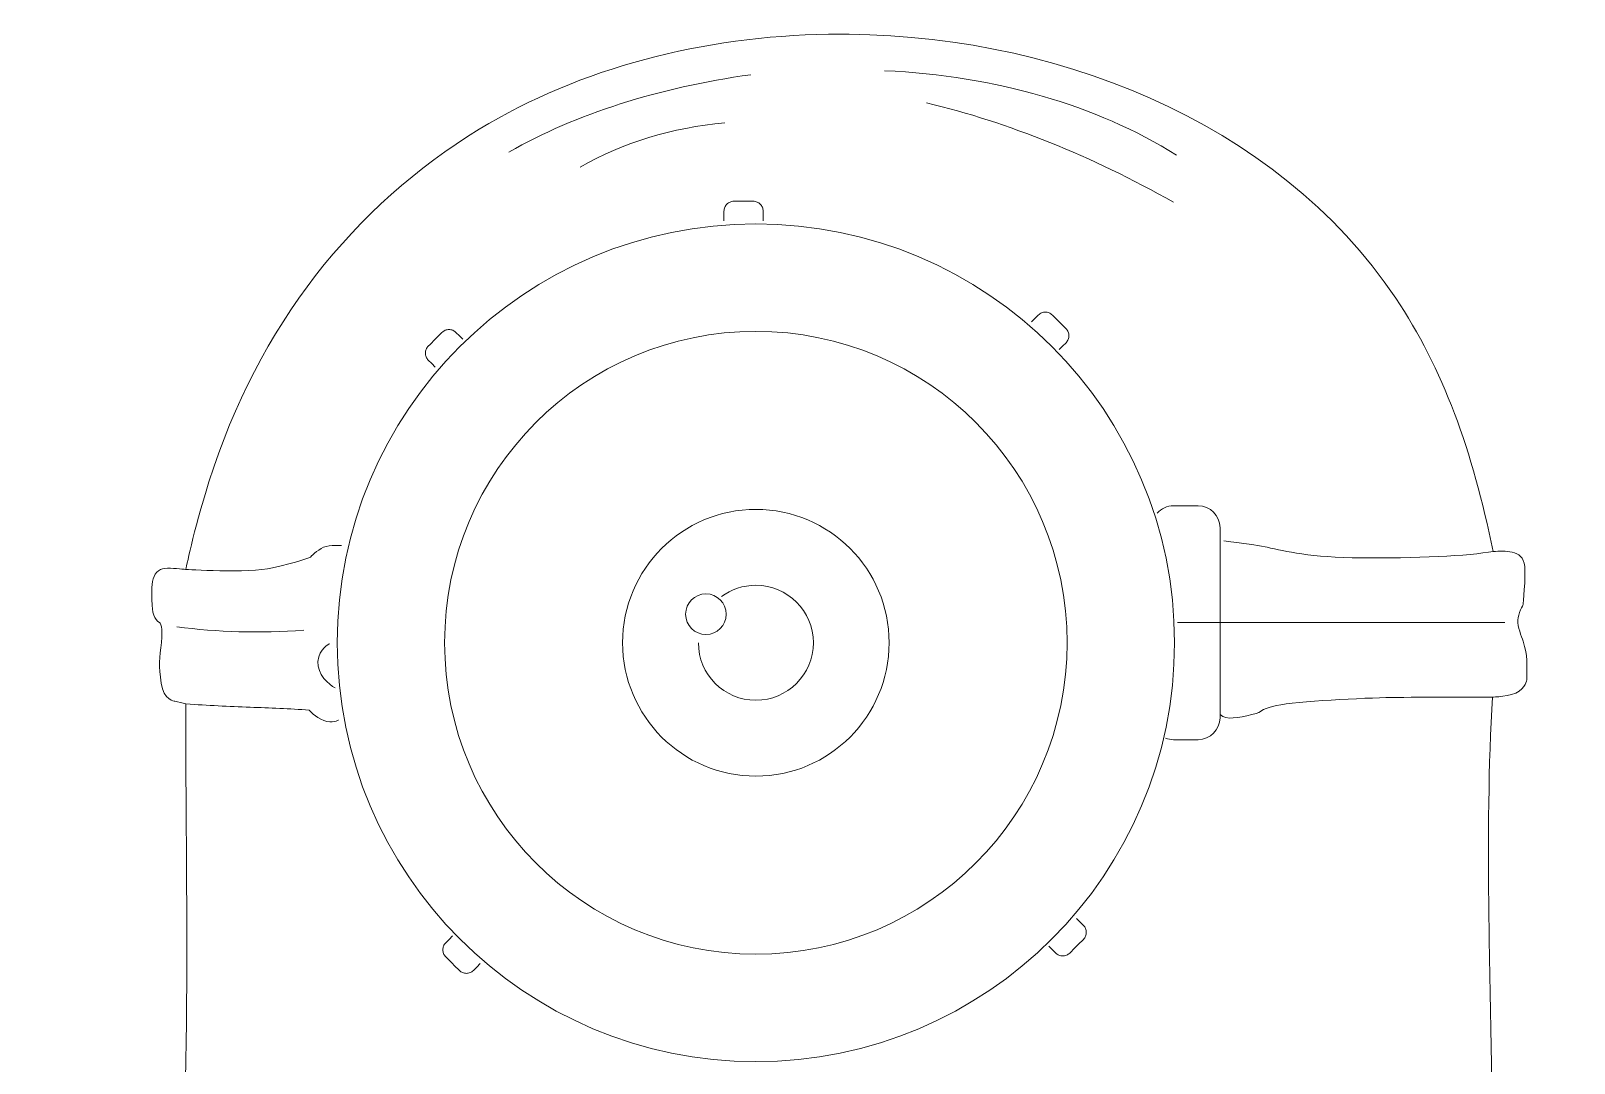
# Model space of a CAD drawing. Header units: centimetres. Extents: x -15.3 to 7.6, y -7 to 12.2.
# Drawn here: x -2.05 to 7.64, y 5.59 to 12.07 of the extents above; entities that cross this region are included whole.
import ezdxf

# ---------------------------------------------------------------- set-up
doc = ezdxf.new("R2010")
doc.units = ezdxf.units.CM
doc.header["$MEASUREMENT"] = 0
doc.layers.add('Camada 1', color=7, linetype='Continuous')

msp = doc.modelspace()

# ---------------------------------------------------------------- linework, layer by layer
at = {"layer": 'Camada 1', "color": 240, "lineweight": 9}
for centre, major_axis in [((2.504, 8.23068), (0, 2.62734)), ((2.504, 8.23068), (0, 1.95317)), ((2.504, 8.23068), (0, 0.83641)), ((2.19066, 8.40949), (0, 0.12759))]:
    msp.add_ellipse(centre, major_axis=major_axis, ratio=1, dxfattribs=at)
at = {"layer": 'Camada 1', "color": 250, "lineweight": 9}
msp.add_open_spline([(-1.07291, 8.69035), (-1.07291, 8.69035), (-1.0288, 8.92033), (-0.92799, 9.24008), (-0.92799, 9.24008), (-0.61903, 10.22004), (-0.01802, 10.97188), (0.7684, 11.45107), (0.7684, 11.45107), (1.40331, 11.83796), (2.17606, 12.03516), (2.95964, 12.04715), (2.95964, 12.04715), (4.34799, 12.0684), (5.77032, 11.50827), (6.52009, 10.39186), (6.52009, 10.39186), (6.81444, 9.95356), (7.00285, 9.43282), (7.13057, 8.80373), (7.13057, 8.80373), (7.16746, 8.80373), (7.21306, 8.80769), (7.25132, 8.79886), (7.25132, 8.79886), (7.29148, 8.78959), (7.32359, 8.76618), (7.32901, 8.70922), (7.32901, 8.70922), (7.33531, 8.64306), (7.31955, 8.46979), (7.31955, 8.46979), (7.31955, 8.46979), (7.31955, 8.46979), (7.28806, 8.41307), (7.28491, 8.37213), (7.28491, 8.37213), (7.28175, 8.33118), (7.3101, 8.27133), (7.31955, 8.23982), (7.31955, 8.23982), (7.34765, 8.14623), (7.34414, 8.0973), (7.34162, 8.00354), (7.34162, 8.00354), (7.34162, 8.00354), (7.34477, 7.96574), (7.29436, 7.92794), (7.29436, 7.92794), (7.24395, 7.89013), (7.12739, 7.89013), (7.12739, 7.89013), (7.12739, 7.89013), (7.10047, 7.47393), (7.09864, 6.99834), (7.10465, 6.50414), (7.10465, 6.50414), (7.11178, 5.91851), (7.12995, 5.30671), (7.13051, 4.73662), (7.13051, 4.73662), (7.23391, 4.74994), (7.3017, 4.73363), (7.3053, 4.60426), (7.3053, 4.60426), (7.30689, 4.54755), (7.30059, 4.4042), (7.30689, 4.33805), (7.30689, 4.33805), (7.31319, 4.2719), (7.32894, 4.18999), (7.32894, 4.15848), (7.32894, 4.15848), (7.32894, 4.12698), (7.30217, 4.11122), (7.26278, 4.06083), (7.26278, 4.06083), (7.22339, 4.01042), (7.17298, 3.95528), (7.15881, 3.93166), (7.15881, 3.93166), (7.14465, 3.90804), (7.11628, 3.87023), (7.11628, 3.87023), (7.11628, 3.87023), (7.21966, 3.514), (7.30663, 3.14296), (7.37065, 2.76644), (7.37065, 2.76644), (7.47048, 2.17937), (7.51459, 1.57894), (7.47836, 1.00048), (7.47836, 1.00048), (7.45634, 0.6491), (7.42652, 0.27667), (7.36042, -0.14645), (7.36042, -0.14645), (7.39962, -0.15147), (7.44662, -0.16968), (7.48412, -0.19628), (7.48412, -0.19628), (7.52253, -0.22351), (7.551, -0.25955), (7.551, -0.29924), (7.551, -0.29924), (7.551, -0.35122), (7.53525, -0.38429), (7.52579, -0.39847), (7.52579, -0.39847), (7.51634, -0.41265), (7.49114, -0.44731), (7.49114, -0.44731), (7.49114, -0.44731), (7.49114, -0.44731), (7.45963, -0.55757), (7.42812, -0.6253), (7.42812, -0.6253), (7.39662, -0.69304), (7.36197, -0.79543), (7.36197, -0.79543), (7.36197, -0.79543), (7.36197, -0.79543), (7.39503, -0.95451), (7.42812, -1.00807), (7.42812, -1.00807), (7.46121, -1.06163), (7.58878, -1.43337), (7.61399, -1.63184), (7.61399, -1.63184), (7.63919, -1.83031), (7.62185, -2.07445), (7.48482, -2.14692), (7.48482, -2.14692), (7.34778, -2.21938), (7.12253, -2.21151), (7.07371, -2.1863), (7.07371, -2.1863), (7.02487, -2.1611), (7.01226, -2.15952), (7.01226, -2.15952), (7.01226, -2.15952), (7.01226, -2.15952), (6.9288, -2.51705), (6.73978, -2.57218), (6.73978, -2.57218), (6.55076, -2.6273), (6.30975, -2.58006), (6.22469, -2.43514), (6.22469, -2.43514), (6.13963, -2.29022), (6.16956, -2.07285), (6.16956, -2.07285), (6.16956, -2.07285), (6.16956, -2.07285), (5.97425, -2.11067), (5.83406, -2.00197), (5.83406, -2.00197), (5.69386, -1.89328), (5.68755, -1.65071), (5.75213, -1.50264), (5.75213, -1.50264), (5.81671, -1.35457), (6.00889, -1.25531), (6.00889, -1.25531), (6.00889, -1.25531), (6.00889, -1.25531), (6.12227, -1.06941), (6.23254, -0.97962), (6.23254, -0.97962), (6.34281, -0.88984), (6.40738, -0.83943), (6.42629, -0.81423), (6.42629, -0.81423), (6.4452, -0.78902), (6.4452, -0.74965), (6.4452, -0.74965), (6.4452, -0.74965), (6.4452, -0.74965), (6.42943, -0.72444), (6.42156, -0.69136), (6.42156, -0.69136), (6.41369, -0.65828), (6.40109, -0.62205), (6.40109, -0.62205), (6.40109, -0.62205), (6.40109, -0.62205), (6.12071, -0.9308), (5.69541, -1.10092), (5.69541, -1.10092), (5.27012, -1.27104), (4.80072, -1.37186), (4.80072, -1.37186), (4.80072, -1.37186), (4.80072, -1.37186), (4.70227, -1.41295), (4.62038, -1.56258), (4.62038, -1.56258), (4.53849, -1.71221), (4.52979, -1.87432), (4.52979, -1.87432), (4.52979, -1.87432), (4.52979, -1.87432), (4.52823, -1.9263), (4.50932, -1.94993), (4.50932, -1.94993), (4.49042, -1.97356), (4.47782, -1.98773), (4.47782, -1.98773), (4.47782, -1.98773), (4.56836, -2.01962), (4.71699, -2.06948), (4.85228, -2.13973), (4.85228, -2.13973), (5.01759, -2.22559), (5.163, -2.34197), (5.15828, -2.49338), (5.15828, -2.49338), (5.15512, -2.59418), (5.1, -2.6383), (5.1, -2.6383), (5.1, -2.6383), (5.1, -2.6383), (5.11103, -2.66823), (5.1252, -2.68398), (5.1252, -2.68398), (5.13937, -2.69973), (5.15041, -2.72492), (5.14095, -2.75328), (5.14095, -2.75328), (5.1315, -2.78164), (5.10314, -2.83046), (5.08109, -2.83834), (5.08109, -2.83834), (5.0603, -2.84577), (5.02689, -2.87699), (4.9545, -2.88054), (4.9545, -2.88054), (5.65669, -3.13789), (5.93023, -3.77048), (5.90095, -4.33604), (5.90095, -4.33604), (5.90095, -4.33604), (2.9215, -4.33604), (2.9215, -4.33604), (2.9215, -4.33604), (2.9215, -4.33604), (2.9215, -3.3738), (2.9215, -3.3738), (2.9215, -3.3738), (2.9215, -3.3738), (2.6715, -3.3738), (2.6715, -3.3738), (2.6715, -3.3738), (2.6715, -3.3738), (2.6715, -4.33604), (2.6715, -4.33604), (2.6715, -4.33604), (2.6715, -4.33604), (-0.30795, -4.33604), (-0.30795, -4.33604), (-0.30795, -4.33604), (-0.2101, -3.6286), (-0.02502, -3.11664), (0.84235, -2.77494), (0.84235, -2.77494), (0.60263, -2.78189), (0.37228, -2.77999), (0.30901, -2.76973), (0.30901, -2.76973), (0.19245, -2.75083), (0.18931, -2.69726), (0.17985, -2.64371), (0.17985, -2.64371), (0.1704, -2.59017), (0.1704, -2.55866), (0.1704, -2.55866), (0.1704, -2.55866), (0.1704, -2.52086), (0.1704, -2.48305), (0.1704, -2.44525), (0.1704, -2.44525), (0.16613, -2.3364), (0.18548, -2.25772), (0.22385, -2.19714), (0.22385, -2.19714), (0.32941, -2.03041), (0.74651, -1.91036), (0.93593, -1.87819), (0.93593, -1.87819), (0.92018, -1.86035), (0.90443, -1.84248), (0.88867, -1.82464), (0.88867, -1.82464), (0.88867, -1.82464), (0.81619, -1.65132), (0.7847, -1.53791), (0.7847, -1.53791), (0.75321, -1.4245), (0.74061, -1.31737), (0.7217, -1.22916), (0.7217, -1.22916), (0.70279, -1.14096), (0.63033, -1.00865), (0.60198, -0.97715), (0.60198, -0.97715), (0.57363, -0.94564), (0.54528, -0.92044), (0.54528, -0.92044), (0.54528, -0.92044), (0.54528, -0.92044), (-0.02493, -0.65895), (-0.2486, -0.52664), (-0.2486, -0.52664), (-0.47227, -0.39434), (-0.80936, -0.1549), (-0.80936, -0.1549), (-0.80936, -0.1549), (-0.80936, -0.1549), (-0.79992, -0.20689), (-0.81095, -0.31557), (-0.81095, -0.31557), (-0.82197, -0.42426), (-0.84404, -0.4526), (-0.8582, -0.49041), (-0.8582, -0.49041), (-0.87237, -0.52823), (-0.87396, -0.5739), (-0.87396, -0.5739), (-0.87396, -0.5739), (-0.87396, -0.5739), (-0.8503, -0.66211), (-0.75737, -0.74087), (-0.75737, -0.74087), (-0.66444, -0.81963), (-0.54155, -0.93777), (-0.48958, -1.00235), (-0.48958, -1.00235), (-0.43761, -1.06694), (-0.3746, -1.15357), (-0.3746, -1.15357), (-0.3746, -1.15357), (-0.3746, -1.15357), (-0.19502, -1.25753), (-0.13674, -1.4371), (-0.13674, -1.4371), (-0.07845, -1.61666), (-0.13201, -1.78836), (-0.2407, -1.86869), (-0.2407, -1.86869), (-0.34938, -1.94903), (-0.50534, -1.94904), (-0.56204, -1.93013), (-0.56204, -1.93013), (-0.61873, -1.91122), (-0.60299, -2.00258), (-0.60299, -2.00258), (-0.60299, -2.00258), (-0.60299, -2.00258), (-0.61873, -2.24516), (-0.78099, -2.33495), (-0.78099, -2.33495), (-0.94324, -2.42474), (-1.16056, -2.41526), (-1.30391, -2.30973), (-1.30391, -2.30973), (-1.44726, -2.2042), (-1.47403, -1.97263), (-1.47403, -1.97263), (-1.47403, -1.97263), (-1.47403, -1.97263), (-1.65989, -1.98209), (-1.74495, -1.95688), (-1.74495, -1.95688), (-1.83001, -1.93167), (-1.96706, -1.79621), (-2.00643, -1.6828), (-2.00643, -1.6828), (-2.04581, -1.56939), (-2.03795, -1.33468), (-1.97809, -1.09525), (-1.97809, -1.09525), (-1.91824, -0.85582), (-1.82372, -0.70461), (-1.80797, -0.6164), (-1.80797, -0.6164), (-1.79222, -0.52818), (-1.79853, -0.47778), (-1.79853, -0.47778), (-1.79853, -0.47778), (-1.82635, -0.35229), (-1.85418, -0.22681), (-1.88201, -0.10132), (-1.88201, -0.10132), (-1.88201, -0.10132), (-1.92925, -0.02572), (-1.91036, 0.01524), (-1.91036, 0.01524), (-1.89146, 0.0562), (-1.86468, 0.08613), (-1.8316, 0.10031), (-1.8316, 0.10031), (-1.79853, 0.11447), (-1.72134, 0.13338), (-1.72134, 0.13338), (-1.72134, 0.13338), (-1.7625, 0.63048), (-1.78282, 1.08261), (-1.76778, 1.52629), (-1.76778, 1.52629), (-1.74792, 2.11245), (-1.66628, 2.68388), (-1.48939, 3.32463), (-1.48939, 3.32463), (-1.41524, 3.59324), (-1.31294, 3.89449), (-1.20466, 4.23821), (-1.20466, 4.23821), (-1.24981, 4.27077), (-1.29496, 4.30333), (-1.3401, 4.33588), (-1.3401, 4.33588), (-1.3401, 4.33588), (-1.36845, 4.37054), (-1.3527, 4.41149), (-1.3527, 4.41149), (-1.33695, 4.45244), (-1.31806, 4.47449), (-1.31806, 4.47449), (-1.31806, 4.47449), (-1.31806, 4.47449), (-1.2771, 4.58003), (-1.25977, 4.63359), (-1.25977, 4.63359), (-1.24245, 4.68714), (-1.23299, 4.75173), (-1.23299, 4.75173), (-1.23299, 4.75173), (-1.23299, 4.75173), (-1.23143, 4.83992), (-1.22041, 4.88718), (-1.22041, 4.88718), (-1.20938, 4.93444), (-1.19059, 4.94719), (-1.17641, 4.95349), (-1.17641, 4.95349), (-1.16223, 4.95979), (-1.09911, 4.936), (-1.09911, 4.936), (-1.09911, 4.936), (-1.08129, 5.24529), (-1.07276, 5.55962), (-1.06923, 5.87631), (-1.06923, 5.87631), (-1.0619, 6.53117), (-1.07579, 7.19605), (-1.07233, 7.8469), (-1.07233, 7.8469), (-1.09596, 7.85266), (-1.11958, 7.85844), (-1.14322, 7.8642), (-1.14322, 7.8642), (-1.14322, 7.8642), (-1.21252, 7.86891), (-1.22828, 7.97761), (-1.22828, 7.97761), (-1.24403, 8.08631), (-1.23929, 8.13512), (-1.22669, 8.23278), (-1.22669, 8.23278), (-1.2141, 8.33044), (-1.23615, 8.35565), (-1.23615, 8.35565), (-1.23615, 8.35565), (-1.23615, 8.35565), (-1.28026, 8.38084), (-1.28341, 8.44385), (-1.28341, 8.44385), (-1.28655, 8.50687), (-1.28655, 8.4911), (-1.28655, 8.55727), (-1.28655, 8.55727), (-1.28655, 8.61091), (-1.27757, 8.65907), (-1.24392, 8.68272), (-1.24392, 8.68272), (-1.22996, 8.69253), (-1.21171, 8.69814), (-1.18811, 8.69814), (-1.18811, 8.69814), (-1.144, 8.69814), (-1.07291, 8.69035), (-1.07291, 8.69035)], degree=3, knots=[0, 0, 0, 0, 0.0080645, 0.0080645, 0.0080645, 0.0080645, 0.016129, 0.016129, 0.016129, 0.016129, 0.0241935, 0.0241935, 0.0241935, 0.0241935, 0.0322581, 0.0322581, 0.0322581, 0.0322581, 0.0403226, 0.0403226, 0.0403226, 0.0403226, 0.0483871, 0.0483871, 0.0483871, 0.0483871, 0.0564516, 0.0564516, 0.0564516, 0.0564516, 0.0645161, 0.0645161, 0.0645161, 0.0645161, 0.0725806, 0.0725806, 0.0725806, 0.0725806, 0.0806452, 0.0806452, 0.0806452, 0.0806452, 0.0887097, 0.0887097, 0.0887097, 0.0887097, 0.0967742, 0.0967742, 0.0967742, 0.0967742, 0.1048387, 0.1048387, 0.1048387, 0.1048387, 0.1129032, 0.1129032, 0.1129032, 0.1129032, 0.1209677, 0.1209677, 0.1209677, 0.1209677, 0.1290323, 0.1290323, 0.1290323, 0.1290323, 0.1370968, 0.1370968, 0.1370968, 0.1370968, 0.1451613, 0.1451613, 0.1451613, 0.1451613, 0.1532258, 0.1532258, 0.1532258, 0.1532258, 0.1612903, 0.1612903, 0.1612903, 0.1612903, 0.1693548, 0.1693548, 0.1693548, 0.1693548, 0.1774194, 0.1774194, 0.1774194, 0.1774194, 0.1854839, 0.1854839, 0.1854839, 0.1854839, 0.1935484, 0.1935484, 0.1935484, 0.1935484, 0.2016129, 0.2016129, 0.2016129, 0.2016129, 0.2096774, 0.2096774, 0.2096774, 0.2096774, 0.2177419, 0.2177419, 0.2177419, 0.2177419, 0.2258065, 0.2258065, 0.2258065, 0.2258065, 0.233871, 0.233871, 0.233871, 0.233871, 0.2419355, 0.2419355, 0.2419355, 0.2419355, 0.25, 0.25, 0.25, 0.25, 0.2580645, 0.2580645, 0.2580645, 0.2580645, 0.266129, 0.266129, 0.266129, 0.266129, 0.2741935, 0.2741935, 0.2741935, 0.2741935, 0.2822581, 0.2822581, 0.2822581, 0.2822581, 0.2903226, 0.2903226, 0.2903226, 0.2903226, 0.2983871, 0.2983871, 0.2983871, 0.2983871, 0.3064516, 0.3064516, 0.3064516, 0.3064516, 0.3145161, 0.3145161, 0.3145161, 0.3145161, 0.3225806, 0.3225806, 0.3225806, 0.3225806, 0.3306452, 0.3306452, 0.3306452, 0.3306452, 0.3387097, 0.3387097, 0.3387097, 0.3387097, 0.3467742, 0.3467742, 0.3467742, 0.3467742, 0.3548387, 0.3548387, 0.3548387, 0.3548387, 0.3629032, 0.3629032, 0.3629032, 0.3629032, 0.3709677, 0.3709677, 0.3709677, 0.3709677, 0.3790323, 0.3790323, 0.3790323, 0.3790323, 0.3870968, 0.3870968, 0.3870968, 0.3870968, 0.3951613, 0.3951613, 0.3951613, 0.3951613, 0.4032258, 0.4032258, 0.4032258, 0.4032258, 0.4112903, 0.4112903, 0.4112903, 0.4112903, 0.4193548, 0.4193548, 0.4193548, 0.4193548, 0.4274194, 0.4274194, 0.4274194, 0.4274194, 0.4354839, 0.4354839, 0.4354839, 0.4354839, 0.4435484, 0.4435484, 0.4435484, 0.4435484, 0.4516129, 0.4516129, 0.4516129, 0.4516129, 0.4596774, 0.4596774, 0.4596774, 0.4596774, 0.4677419, 0.4677419, 0.4677419, 0.4677419, 0.4758065, 0.4758065, 0.4758065, 0.4758065, 0.483871, 0.483871, 0.483871, 0.483871, 0.4919355, 0.4919355, 0.4919355, 0.4919355, 0.5, 0.5, 0.5, 0.5, 0.5080645, 0.5080645, 0.5080645, 0.5080645, 0.516129, 0.516129, 0.516129, 0.516129, 0.5241935, 0.5241935, 0.5241935, 0.5241935, 0.5322581, 0.5322581, 0.5322581, 0.5322581, 0.5403226, 0.5403226, 0.5403226, 0.5403226, 0.5483871, 0.5483871, 0.5483871, 0.5483871, 0.5564516, 0.5564516, 0.5564516, 0.5564516, 0.5645161, 0.5645161, 0.5645161, 0.5645161, 0.5725806, 0.5725806, 0.5725806, 0.5725806, 0.5806452, 0.5806452, 0.5806452, 0.5806452, 0.5887097, 0.5887097, 0.5887097, 0.5887097, 0.5967742, 0.5967742, 0.5967742, 0.5967742, 0.6048387, 0.6048387, 0.6048387, 0.6048387, 0.6129032, 0.6129032, 0.6129032, 0.6129032, 0.6209677, 0.6209677, 0.6209677, 0.6209677, 0.6290323, 0.6290323, 0.6290323, 0.6290323, 0.6370968, 0.6370968, 0.6370968, 0.6370968, 0.6451613, 0.6451613, 0.6451613, 0.6451613, 0.6532258, 0.6532258, 0.6532258, 0.6532258, 0.6612903, 0.6612903, 0.6612903, 0.6612903, 0.6693548, 0.6693548, 0.6693548, 0.6693548, 0.6774194, 0.6774194, 0.6774194, 0.6774194, 0.6854839, 0.6854839, 0.6854839, 0.6854839, 0.6935484, 0.6935484, 0.6935484, 0.6935484, 0.7016129, 0.7016129, 0.7016129, 0.7016129, 0.7096774, 0.7096774, 0.7096774, 0.7096774, 0.7177419, 0.7177419, 0.7177419, 0.7177419, 0.7258065, 0.7258065, 0.7258065, 0.7258065, 0.733871, 0.733871, 0.733871, 0.733871, 0.7419355, 0.7419355, 0.7419355, 0.7419355, 0.75, 0.75, 0.75, 0.75, 0.7580645, 0.7580645, 0.7580645, 0.7580645, 0.766129, 0.766129, 0.766129, 0.766129, 0.7741935, 0.7741935, 0.7741935, 0.7741935, 0.7822581, 0.7822581, 0.7822581, 0.7822581, 0.7903226, 0.7903226, 0.7903226, 0.7903226, 0.7983871, 0.7983871, 0.7983871, 0.7983871, 0.8064516, 0.8064516, 0.8064516, 0.8064516, 0.8145161, 0.8145161, 0.8145161, 0.8145161, 0.8225806, 0.8225806, 0.8225806, 0.8225806, 0.8306452, 0.8306452, 0.8306452, 0.8306452, 0.8387097, 0.8387097, 0.8387097, 0.8387097, 0.8467742, 0.8467742, 0.8467742, 0.8467742, 0.8548387, 0.8548387, 0.8548387, 0.8548387, 0.8629032, 0.8629032, 0.8629032, 0.8629032, 0.8709677, 0.8709677, 0.8709677, 0.8709677, 0.8790323, 0.8790323, 0.8790323, 0.8790323, 0.8870968, 0.8870968, 0.8870968, 0.8870968, 0.8951613, 0.8951613, 0.8951613, 0.8951613, 0.9032258, 0.9032258, 0.9032258, 0.9032258, 0.9112903, 0.9112903, 0.9112903, 0.9112903, 0.9193548, 0.9193548, 0.9193548, 0.9193548, 0.9274194, 0.9274194, 0.9274194, 0.9274194, 0.9354839, 0.9354839, 0.9354839, 0.9354839, 0.9435484, 0.9435484, 0.9435484, 0.9435484, 0.9516129, 0.9516129, 0.9516129, 0.9516129, 0.9596774, 0.9596774, 0.9596774, 0.9596774, 0.9677419, 0.9677419, 0.9677419, 0.9677419, 0.9758065, 0.9758065, 0.9758065, 0.9758065, 0.983871, 0.983871, 0.983871, 0.983871, 1, 1, 1, 1], dxfattribs=at)
at = {"layer": 'Camada 1', "color": 240, "lineweight": 9}
for points in [[(3.31117, 11.81886), (4.01918, 11.78322), (4.63034, 11.60681), (5.14467, 11.2896)], [(2.47317, 11.79364), (1.88623, 11.71097), (1.38007, 11.54925), (0.95471, 11.3085)], [(3.5758, 11.61724), (4.08992, 11.49351), (4.60657, 11.28559), (5.12576, 10.99348)], [(2.30935, 11.49121), (1.97577, 11.46095), (1.67334, 11.36855), (1.40205, 11.21398)], [(-1.12921, 8.33147), (-0.8755, 8.29651), (-0.60982, 8.28915), (-0.33218, 8.30942)], [(5.15097, 8.35666), (5.15097, 8.35666), (7.205, 8.35666), (7.205, 8.35666)]]:
    msp.add_open_spline(points, degree=3, dxfattribs=at)
for points, knots in [([(2.30388, 10.87658), (2.30388, 10.87658), (2.30388, 10.9071), (2.30388, 10.9071), (2.30388, 10.9071), (2.30388, 10.9071), (2.30388, 10.93762), (2.30388, 10.93762), (2.30388, 10.93762), (2.30388, 10.94189), (2.30434, 10.94607), (2.30516, 10.95012), (2.30516, 10.95012), (2.30598, 10.95414), (2.30722, 10.95806), (2.30879, 10.96178), (2.30879, 10.96178), (2.31036, 10.96548), (2.3123, 10.96903), (2.31454, 10.97234), (2.31454, 10.97234), (2.31678, 10.97565), (2.31934, 10.97873), (2.32216, 10.98155), (2.32216, 10.98155), (2.32497, 10.98436), (2.32805, 10.98692), (2.33136, 10.98916), (2.33136, 10.98916), (2.33467, 10.9914), (2.33822, 10.99334), (2.34194, 10.99491), (2.34194, 10.99491), (2.34564, 10.99648), (2.34955, 10.99773), (2.35358, 10.99856), (2.35358, 10.99856), (2.35762, 10.99939), (2.36181, 10.99983), (2.3661, 10.99983), (2.3661, 10.99983), (2.3661, 10.99983), (2.38127, 10.99983), (2.38127, 10.99983), (2.38127, 10.99983), (2.38127, 10.99983), (2.39642, 10.99983), (2.39642, 10.99983), (2.39642, 10.99983), (2.39642, 10.99983), (2.41159, 10.99983), (2.41159, 10.99983), (2.41159, 10.99983), (2.41159, 10.99983), (2.42675, 10.99983), (2.42675, 10.99983), (2.42675, 10.99983), (2.42675, 10.99983), (2.44192, 10.99983), (2.44192, 10.99983), (2.44192, 10.99983), (2.44192, 10.99983), (2.45708, 10.99983), (2.45708, 10.99983), (2.45708, 10.99983), (2.45708, 10.99983), (2.47225, 10.99983), (2.47225, 10.99983), (2.47225, 10.99983), (2.47225, 10.99983), (2.4874, 10.99983), (2.4874, 10.99983), (2.4874, 10.99983), (2.49169, 10.99983), (2.49587, 10.99938), (2.4999, 10.99856), (2.4999, 10.99856), (2.50394, 10.99772), (2.50786, 10.9965), (2.51156, 10.99492), (2.51156, 10.99492), (2.51528, 10.99335), (2.51881, 10.9914), (2.52213, 10.98916), (2.52213, 10.98916), (2.52543, 10.98692), (2.52853, 10.98436), (2.53134, 10.98155), (2.53134, 10.98155), (2.53416, 10.97873), (2.53673, 10.97565), (2.53896, 10.97234), (2.53896, 10.97234), (2.5412, 10.96903), (2.54314, 10.96547), (2.54471, 10.96176), (2.54471, 10.96176), (2.54628, 10.95805), (2.54751, 10.95414), (2.54834, 10.95011), (2.54834, 10.95011), (2.54916, 10.94607), (2.54962, 10.94187), (2.54962, 10.93762), (2.54962, 10.93762), (2.54962, 10.93762), (2.54962, 10.90709), (2.54962, 10.90709), (2.54962, 10.90709), (2.54962, 10.90709), (2.54962, 10.87657), (2.54962, 10.87657)], [0, 0, 0, 0, 0.0344828, 0.0344828, 0.0344828, 0.0344828, 0.0689655, 0.0689655, 0.0689655, 0.0689655, 0.1034483, 0.1034483, 0.1034483, 0.1034483, 0.137931, 0.137931, 0.137931, 0.137931, 0.1724138, 0.1724138, 0.1724138, 0.1724138, 0.2068966, 0.2068966, 0.2068966, 0.2068966, 0.2413793, 0.2413793, 0.2413793, 0.2413793, 0.2758621, 0.2758621, 0.2758621, 0.2758621, 0.3103448, 0.3103448, 0.3103448, 0.3103448, 0.3448276, 0.3448276, 0.3448276, 0.3448276, 0.3793103, 0.3793103, 0.3793103, 0.3793103, 0.4137931, 0.4137931, 0.4137931, 0.4137931, 0.4482759, 0.4482759, 0.4482759, 0.4482759, 0.4827586, 0.4827586, 0.4827586, 0.4827586, 0.5172414, 0.5172414, 0.5172414, 0.5172414, 0.5517241, 0.5517241, 0.5517241, 0.5517241, 0.5862069, 0.5862069, 0.5862069, 0.5862069, 0.6206897, 0.6206897, 0.6206897, 0.6206897, 0.6551724, 0.6551724, 0.6551724, 0.6551724, 0.6896552, 0.6896552, 0.6896552, 0.6896552, 0.7241379, 0.7241379, 0.7241379, 0.7241379, 0.7586207, 0.7586207, 0.7586207, 0.7586207, 0.7931034, 0.7931034, 0.7931034, 0.7931034, 0.8275862, 0.8275862, 0.8275862, 0.8275862, 0.862069, 0.862069, 0.862069, 0.862069, 0.8965517, 0.8965517, 0.8965517, 0.8965517, 0.9310345, 0.9310345, 0.9310345, 0.9310345, 1, 1, 1, 1]), ([(4.23343, 10.24312), (4.23343, 10.24312), (4.25501, 10.2647), (4.25501, 10.2647), (4.25501, 10.2647), (4.25501, 10.2647), (4.27659, 10.28628), (4.27659, 10.28628), (4.27659, 10.28628), (4.27961, 10.2893), (4.28289, 10.29193), (4.28633, 10.29422), (4.28633, 10.29422), (4.28976, 10.29648), (4.29341, 10.29837), (4.29714, 10.29989), (4.29714, 10.29989), (4.30087, 10.3014), (4.30476, 10.30253), (4.30868, 10.30329), (4.30868, 10.30329), (4.3126, 10.30405), (4.31659, 10.30442), (4.32058, 10.30442), (4.32058, 10.30442), (4.32456, 10.30442), (4.32855, 10.30405), (4.33247, 10.30329), (4.33247, 10.30329), (4.3364, 10.30253), (4.34028, 10.3014), (4.34401, 10.29988), (4.34401, 10.29988), (4.34774, 10.29837), (4.35139, 10.2965), (4.35483, 10.29422), (4.35483, 10.29422), (4.35827, 10.29196), (4.36154, 10.28931), (4.36457, 10.28628), (4.36457, 10.28628), (4.36457, 10.28628), (4.3753, 10.27555), (4.3753, 10.27555), (4.3753, 10.27555), (4.3753, 10.27555), (4.38602, 10.26483), (4.38602, 10.26483), (4.38602, 10.26483), (4.38602, 10.26483), (4.39674, 10.25411), (4.39674, 10.25411), (4.39674, 10.25411), (4.39674, 10.25411), (4.40746, 10.24339), (4.40746, 10.24339), (4.40746, 10.24339), (4.40746, 10.24339), (4.41819, 10.23266), (4.41819, 10.23266), (4.41819, 10.23266), (4.41819, 10.23266), (4.42891, 10.22194), (4.42891, 10.22194), (4.42891, 10.22194), (4.42891, 10.22194), (4.43963, 10.21122), (4.43963, 10.21122), (4.43963, 10.21122), (4.43963, 10.21122), (4.45035, 10.2005), (4.45035, 10.2005), (4.45035, 10.2005), (4.45338, 10.19747), (4.45602, 10.19419), (4.45829, 10.19076), (4.45829, 10.19076), (4.46056, 10.18732), (4.46246, 10.18368), (4.46396, 10.17995), (4.46396, 10.17995), (4.46548, 10.17621), (4.4666, 10.17233), (4.46737, 10.1684), (4.46737, 10.1684), (4.46812, 10.16448), (4.46849, 10.16048), (4.46849, 10.15651), (4.46849, 10.15651), (4.46849, 10.15252), (4.46813, 10.14852), (4.46737, 10.1446), (4.46737, 10.1446), (4.46661, 10.14068), (4.46546, 10.13679), (4.46396, 10.13306), (4.46396, 10.13306), (4.46244, 10.12932), (4.46055, 10.12569), (4.45828, 10.12225), (4.45828, 10.12225), (4.45601, 10.11882), (4.45336, 10.11552), (4.45035, 10.11252), (4.45035, 10.11252), (4.45035, 10.11252), (4.42876, 10.09093), (4.42876, 10.09093), (4.42876, 10.09093), (4.42876, 10.09093), (4.40718, 10.06935), (4.40718, 10.06935)], [0, 0, 0, 0, 0.0344828, 0.0344828, 0.0344828, 0.0344828, 0.0689655, 0.0689655, 0.0689655, 0.0689655, 0.1034483, 0.1034483, 0.1034483, 0.1034483, 0.137931, 0.137931, 0.137931, 0.137931, 0.1724138, 0.1724138, 0.1724138, 0.1724138, 0.2068966, 0.2068966, 0.2068966, 0.2068966, 0.2413793, 0.2413793, 0.2413793, 0.2413793, 0.2758621, 0.2758621, 0.2758621, 0.2758621, 0.3103448, 0.3103448, 0.3103448, 0.3103448, 0.3448276, 0.3448276, 0.3448276, 0.3448276, 0.3793103, 0.3793103, 0.3793103, 0.3793103, 0.4137931, 0.4137931, 0.4137931, 0.4137931, 0.4482759, 0.4482759, 0.4482759, 0.4482759, 0.4827586, 0.4827586, 0.4827586, 0.4827586, 0.5172414, 0.5172414, 0.5172414, 0.5172414, 0.5517241, 0.5517241, 0.5517241, 0.5517241, 0.5862069, 0.5862069, 0.5862069, 0.5862069, 0.6206897, 0.6206897, 0.6206897, 0.6206897, 0.6551724, 0.6551724, 0.6551724, 0.6551724, 0.6896552, 0.6896552, 0.6896552, 0.6896552, 0.7241379, 0.7241379, 0.7241379, 0.7241379, 0.7586207, 0.7586207, 0.7586207, 0.7586207, 0.7931034, 0.7931034, 0.7931034, 0.7931034, 0.8275862, 0.8275862, 0.8275862, 0.8275862, 0.862069, 0.862069, 0.862069, 0.862069, 0.8965517, 0.8965517, 0.8965517, 0.8965517, 0.9310345, 0.9310345, 0.9310345, 0.9310345, 1, 1, 1, 1]), ([(0.49156, 9.96011), (0.49156, 9.96011), (0.46998, 9.98169), (0.46998, 9.98169), (0.46998, 9.98169), (0.46998, 9.98169), (0.4484, 10.00327), (0.4484, 10.00327), (0.4484, 10.00327), (0.44538, 10.00629), (0.44274, 10.00957), (0.44046, 10.01301), (0.44046, 10.01301), (0.4382, 10.01644), (0.4363, 10.02008), (0.43479, 10.02382), (0.43479, 10.02382), (0.43328, 10.02755), (0.43214, 10.03143), (0.43138, 10.03535), (0.43138, 10.03535), (0.43063, 10.03928), (0.43026, 10.04327), (0.43026, 10.04726), (0.43026, 10.04726), (0.43026, 10.05123), (0.43063, 10.05522), (0.43138, 10.05915), (0.43138, 10.05915), (0.43214, 10.06307), (0.43328, 10.06695), (0.43479, 10.07069), (0.43479, 10.07069), (0.4363, 10.07442), (0.43818, 10.07807), (0.44045, 10.0815), (0.44045, 10.0815), (0.44272, 10.08494), (0.44537, 10.08822), (0.4484, 10.09125), (0.4484, 10.09125), (0.4484, 10.09125), (0.45913, 10.10198), (0.45913, 10.10198), (0.45913, 10.10198), (0.45913, 10.10198), (0.46984, 10.11269), (0.46984, 10.11269), (0.46984, 10.11269), (0.46984, 10.11269), (0.48057, 10.12342), (0.48057, 10.12342), (0.48057, 10.12342), (0.48057, 10.12342), (0.49129, 10.13414), (0.49129, 10.13414), (0.49129, 10.13414), (0.49129, 10.13414), (0.50201, 10.14486), (0.50201, 10.14486), (0.50201, 10.14486), (0.50201, 10.14486), (0.51273, 10.15558), (0.51273, 10.15558), (0.51273, 10.15558), (0.51273, 10.15558), (0.52346, 10.16631), (0.52346, 10.16631), (0.52346, 10.16631), (0.52346, 10.16631), (0.53418, 10.17703), (0.53418, 10.17703), (0.53418, 10.17703), (0.53721, 10.18006), (0.54048, 10.18269), (0.54392, 10.18497), (0.54392, 10.18497), (0.54736, 10.18723), (0.551, 10.18913), (0.55473, 10.19064), (0.55473, 10.19064), (0.55847, 10.19216), (0.56235, 10.19328), (0.56628, 10.19404), (0.56628, 10.19404), (0.57019, 10.19479), (0.57419, 10.19517), (0.57817, 10.19517), (0.57817, 10.19517), (0.58216, 10.19517), (0.58616, 10.19481), (0.59007, 10.19404), (0.59007, 10.19404), (0.594, 10.19328), (0.59789, 10.19214), (0.60162, 10.19063), (0.60162, 10.19063), (0.60535, 10.18912), (0.60898, 10.18722), (0.61243, 10.18496), (0.61243, 10.18496), (0.61586, 10.18268), (0.61915, 10.18003), (0.62216, 10.17703), (0.62216, 10.17703), (0.62216, 10.17703), (0.64375, 10.15544), (0.64375, 10.15544), (0.64375, 10.15544), (0.64375, 10.15544), (0.66532, 10.13386), (0.66532, 10.13386)], [0, 0, 0, 0, 0.0344828, 0.0344828, 0.0344828, 0.0344828, 0.0689655, 0.0689655, 0.0689655, 0.0689655, 0.1034483, 0.1034483, 0.1034483, 0.1034483, 0.137931, 0.137931, 0.137931, 0.137931, 0.1724138, 0.1724138, 0.1724138, 0.1724138, 0.2068966, 0.2068966, 0.2068966, 0.2068966, 0.2413793, 0.2413793, 0.2413793, 0.2413793, 0.2758621, 0.2758621, 0.2758621, 0.2758621, 0.3103448, 0.3103448, 0.3103448, 0.3103448, 0.3448276, 0.3448276, 0.3448276, 0.3448276, 0.3793103, 0.3793103, 0.3793103, 0.3793103, 0.4137931, 0.4137931, 0.4137931, 0.4137931, 0.4482759, 0.4482759, 0.4482759, 0.4482759, 0.4827586, 0.4827586, 0.4827586, 0.4827586, 0.5172414, 0.5172414, 0.5172414, 0.5172414, 0.5517241, 0.5517241, 0.5517241, 0.5517241, 0.5862069, 0.5862069, 0.5862069, 0.5862069, 0.6206897, 0.6206897, 0.6206897, 0.6206897, 0.6551724, 0.6551724, 0.6551724, 0.6551724, 0.6896552, 0.6896552, 0.6896552, 0.6896552, 0.7241379, 0.7241379, 0.7241379, 0.7241379, 0.7586207, 0.7586207, 0.7586207, 0.7586207, 0.7931034, 0.7931034, 0.7931034, 0.7931034, 0.8275862, 0.8275862, 0.8275862, 0.8275862, 0.862069, 0.862069, 0.862069, 0.862069, 0.8965517, 0.8965517, 0.8965517, 0.8965517, 0.9310345, 0.9310345, 0.9310345, 0.9310345, 1, 1, 1, 1]), ([(5.02279, 9.04399), (5.04812, 9.07227), (5.08487, 9.09015), (5.12561, 9.09015), (5.12561, 9.09015), (5.12561, 9.09015), (5.27913, 9.09015), (5.27913, 9.09015), (5.27913, 9.09015), (5.35507, 9.09015), (5.4172, 9.02802), (5.4172, 8.95208), (5.4172, 8.95208), (5.4172, 8.95208), (5.4172, 7.7607), (5.4172, 7.7607), (5.4172, 7.7607), (5.4172, 7.68476), (5.35507, 7.62263), (5.27913, 7.62263), (5.27913, 7.62263), (5.27913, 7.62263), (5.12561, 7.62263), (5.12561, 7.62263), (5.12561, 7.62263), (5.10803, 7.62263), (5.09121, 7.62597), (5.0757, 7.63202)], [0, 0, 0, 0, 0.125, 0.125, 0.125, 0.125, 0.25, 0.25, 0.25, 0.25, 0.375, 0.375, 0.375, 0.375, 0.5, 0.5, 0.5, 0.5, 0.625, 0.625, 0.625, 0.625, 0.75, 0.75, 0.75, 0.75, 1, 1, 1, 1]), ([(-1.07291, 8.69035), (-1.07291, 8.69035), (-0.68345, 8.66543), (-0.52908, 8.70008), (-0.52908, 8.70008), (-0.37471, 8.73472), (-0.29123, 8.7678), (-0.29123, 8.7678), (-0.29123, 8.7678), (-0.29123, 8.7678), (-0.25026, 8.81192), (-0.20931, 8.82924), (-0.20931, 8.82924), (-0.16836, 8.84656), (-0.0959, 8.84027), (-0.0959, 8.84027)], [0, 0, 0, 0, 0.2, 0.2, 0.2, 0.2, 0.4, 0.4, 0.4, 0.4, 0.6, 0.6, 0.6, 0.6, 1, 1, 1, 1]), ([(5.4408, 8.87016), (5.4172, 8.87016), (5.592, 8.85442), (5.71173, 8.82922), (5.71173, 8.82922), (5.83145, 8.80401), (5.9795, 8.76619), (6.30399, 8.76305), (6.30399, 8.76305), (6.62849, 8.75991), (6.98684, 8.77509), (7.13057, 8.80372)], [0, 0, 0, 0, 0.25, 0.25, 0.25, 0.25, 0.5, 0.5, 0.5, 0.5, 1, 1, 1, 1]), ([(2.28908, 8.5204), (2.34911, 8.56499), (2.42348, 8.59139), (2.504, 8.59139), (2.504, 8.59139), (2.70321, 8.59139), (2.86472, 8.42989), (2.86472, 8.23068), (2.86472, 8.23068), (2.86472, 8.03146), (2.70321, 7.86996), (2.504, 7.86996), (2.504, 7.86996), (2.30479, 7.86996), (2.14329, 8.03146), (2.14329, 8.23068)], [0, 0, 0, 0, 0.2, 0.2, 0.2, 0.2, 0.4, 0.4, 0.4, 0.4, 0.6, 0.6, 0.6, 0.6, 1, 1, 1, 1]), ([(-0.17152, 8.22437), (-0.17152, 8.22437), (-0.23767, 8.19443), (-0.24397, 8.1141), (-0.24397, 8.1141), (-0.25027, 8.03376), (-0.17625, 7.96446), (-0.13529, 7.94871)], [0, 0, 0, 0, 0.3333333, 0.3333333, 0.3333333, 0.3333333, 1, 1, 1, 1]), ([(-0.11482, 7.74551), (-0.11482, 7.74551), (-0.15419, 7.7219), (-0.20775, 7.74237), (-0.20775, 7.74237), (-0.26131, 7.76284), (-0.29911, 7.80852), (-0.29911, 7.80852), (-0.29911, 7.80852), (-0.42279, 7.81658), (-0.54612, 7.82152), (-0.66939, 7.82648), (-0.66939, 7.82648), (-0.80365, 7.83188), (-0.93785, 7.83734), (-1.07232, 7.8469)], [0, 0, 0, 0, 0.2, 0.2, 0.2, 0.2, 0.4, 0.4, 0.4, 0.4, 0.6, 0.6, 0.6, 0.6, 1, 1, 1, 1]), ([(7.12739, 7.89013), (7.12739, 7.89013), (6.66628, 7.89042), (6.49301, 7.88726), (6.49301, 7.88726), (6.31975, 7.88411), (5.89762, 7.86522), (5.77159, 7.83686), (5.77159, 7.83686), (5.64557, 7.8085), (5.70228, 7.79904), (5.61722, 7.78015), (5.61722, 7.78015), (5.53216, 7.76125), (5.4566, 7.74234), (5.4172, 7.78015)], [0, 0, 0, 0, 0.2, 0.2, 0.2, 0.2, 0.4, 0.4, 0.4, 0.4, 0.6, 0.6, 0.6, 0.6, 1, 1, 1, 1]), ([(4.51644, 6.50124), (4.51644, 6.50124), (4.53802, 6.47966), (4.53802, 6.47966), (4.53802, 6.47966), (4.53802, 6.47966), (4.5596, 6.45808), (4.5596, 6.45808), (4.5596, 6.45808), (4.56262, 6.45506), (4.56526, 6.45179), (4.56754, 6.44834), (4.56754, 6.44834), (4.5698, 6.44492), (4.5717, 6.44127), (4.57321, 6.43753), (4.57321, 6.43753), (4.57472, 6.4338), (4.57586, 6.42992), (4.57662, 6.426), (4.57662, 6.426), (4.57737, 6.42207), (4.57774, 6.41808), (4.57774, 6.41409), (4.57774, 6.41409), (4.57774, 6.41012), (4.57737, 6.40613), (4.57662, 6.4022), (4.57662, 6.4022), (4.57586, 6.39828), (4.57472, 6.3944), (4.57321, 6.39066), (4.57321, 6.39066), (4.5717, 6.38693), (4.56982, 6.38329), (4.56755, 6.37985), (4.56755, 6.37985), (4.56528, 6.37641), (4.56263, 6.37313), (4.5596, 6.3701), (4.5596, 6.3701), (4.5596, 6.3701), (4.54887, 6.35938), (4.54887, 6.35938), (4.54887, 6.35938), (4.54887, 6.35938), (4.53816, 6.34866), (4.53816, 6.34866), (4.53816, 6.34866), (4.53816, 6.34866), (4.52743, 6.33793), (4.52743, 6.33793), (4.52743, 6.33793), (4.52743, 6.33793), (4.51671, 6.32721), (4.51671, 6.32721), (4.51671, 6.32721), (4.51671, 6.32721), (4.50599, 6.31649), (4.50599, 6.31649), (4.50599, 6.31649), (4.50599, 6.31649), (4.49527, 6.30577), (4.49527, 6.30577), (4.49527, 6.30577), (4.49527, 6.30577), (4.48454, 6.29504), (4.48454, 6.29504), (4.48454, 6.29504), (4.48454, 6.29504), (4.47382, 6.28433), (4.47382, 6.28433), (4.47382, 6.28433), (4.47079, 6.28129), (4.46752, 6.27866), (4.46408, 6.27639), (4.46408, 6.27639), (4.46064, 6.27412), (4.457, 6.27222), (4.45327, 6.27071), (4.45327, 6.27071), (4.44953, 6.2692), (4.44565, 6.26808), (4.44172, 6.26731), (4.44172, 6.26731), (4.43781, 6.26656), (4.43381, 6.26618), (4.42983, 6.26618), (4.42983, 6.26618), (4.42584, 6.26618), (4.42184, 6.26654), (4.41793, 6.26731), (4.41793, 6.26731), (4.414, 6.26807), (4.41011, 6.26921), (4.40639, 6.27072), (4.40639, 6.27072), (4.40265, 6.27224), (4.39902, 6.27413), (4.39557, 6.27639), (4.39557, 6.27639), (4.39214, 6.27867), (4.38885, 6.28132), (4.38584, 6.28433), (4.38584, 6.28433), (4.38584, 6.28433), (4.36425, 6.30591), (4.36425, 6.30591), (4.36425, 6.30591), (4.36425, 6.30591), (4.34268, 6.32749), (4.34268, 6.32749)], [0, 0, 0, 0, 0.0344828, 0.0344828, 0.0344828, 0.0344828, 0.0689655, 0.0689655, 0.0689655, 0.0689655, 0.1034483, 0.1034483, 0.1034483, 0.1034483, 0.137931, 0.137931, 0.137931, 0.137931, 0.1724138, 0.1724138, 0.1724138, 0.1724138, 0.2068966, 0.2068966, 0.2068966, 0.2068966, 0.2413793, 0.2413793, 0.2413793, 0.2413793, 0.2758621, 0.2758621, 0.2758621, 0.2758621, 0.3103448, 0.3103448, 0.3103448, 0.3103448, 0.3448276, 0.3448276, 0.3448276, 0.3448276, 0.3793103, 0.3793103, 0.3793103, 0.3793103, 0.4137931, 0.4137931, 0.4137931, 0.4137931, 0.4482759, 0.4482759, 0.4482759, 0.4482759, 0.4827586, 0.4827586, 0.4827586, 0.4827586, 0.5172414, 0.5172414, 0.5172414, 0.5172414, 0.5517241, 0.5517241, 0.5517241, 0.5517241, 0.5862069, 0.5862069, 0.5862069, 0.5862069, 0.6206897, 0.6206897, 0.6206897, 0.6206897, 0.6551724, 0.6551724, 0.6551724, 0.6551724, 0.6896552, 0.6896552, 0.6896552, 0.6896552, 0.7241379, 0.7241379, 0.7241379, 0.7241379, 0.7586207, 0.7586207, 0.7586207, 0.7586207, 0.7931034, 0.7931034, 0.7931034, 0.7931034, 0.8275862, 0.8275862, 0.8275862, 0.8275862, 0.862069, 0.862069, 0.862069, 0.862069, 0.8965517, 0.8965517, 0.8965517, 0.8965517, 0.9310345, 0.9310345, 0.9310345, 0.9310345, 1, 1, 1, 1]), ([(0.77457, 6.21823), (0.77457, 6.21823), (0.75299, 6.19666), (0.75299, 6.19666), (0.75299, 6.19666), (0.75299, 6.19666), (0.73141, 6.17508), (0.73141, 6.17508), (0.73141, 6.17508), (0.72839, 6.17205), (0.72511, 6.16942), (0.72167, 6.16714), (0.72167, 6.16714), (0.71824, 6.16487), (0.71459, 6.16298), (0.71086, 6.16146), (0.71086, 6.16146), (0.70713, 6.15996), (0.70325, 6.15882), (0.69932, 6.15806), (0.69932, 6.15806), (0.6954, 6.1573), (0.69141, 6.15693), (0.68742, 6.15693), (0.68742, 6.15693), (0.68344, 6.15693), (0.67945, 6.1573), (0.67553, 6.15806), (0.67553, 6.15806), (0.67161, 6.15882), (0.66772, 6.15996), (0.66399, 6.16147), (0.66399, 6.16147), (0.66026, 6.16298), (0.65661, 6.16486), (0.65318, 6.16713), (0.65318, 6.16713), (0.64973, 6.16939), (0.64646, 6.17205), (0.64343, 6.17508), (0.64343, 6.17508), (0.64343, 6.17508), (0.6327, 6.1858), (0.6327, 6.1858), (0.6327, 6.1858), (0.6327, 6.1858), (0.62198, 6.19652), (0.62198, 6.19652), (0.62198, 6.19652), (0.62198, 6.19652), (0.61126, 6.20725), (0.61126, 6.20725), (0.61126, 6.20725), (0.61126, 6.20725), (0.60054, 6.21796), (0.60054, 6.21796), (0.60054, 6.21796), (0.60054, 6.21796), (0.58981, 6.22869), (0.58981, 6.22869), (0.58981, 6.22869), (0.58981, 6.22869), (0.57909, 6.23941), (0.57909, 6.23941), (0.57909, 6.23941), (0.57909, 6.23941), (0.56837, 6.25013), (0.56837, 6.25013), (0.56837, 6.25013), (0.56837, 6.25013), (0.55765, 6.26085), (0.55765, 6.26085), (0.55765, 6.26085), (0.55462, 6.26388), (0.55198, 6.26716), (0.54971, 6.27059), (0.54971, 6.27059), (0.54745, 6.27404), (0.54554, 6.27767), (0.54404, 6.2814), (0.54404, 6.2814), (0.54252, 6.28514), (0.5414, 6.28902), (0.54063, 6.29296), (0.54063, 6.29296), (0.53989, 6.29687), (0.53951, 6.30087), (0.53951, 6.30484), (0.53951, 6.30484), (0.53951, 6.30883), (0.53987, 6.31283), (0.54063, 6.31675), (0.54063, 6.31675), (0.54139, 6.32067), (0.54254, 6.32456), (0.54404, 6.32829), (0.54404, 6.32829), (0.54556, 6.33203), (0.54745, 6.33566), (0.54972, 6.3391), (0.54972, 6.3391), (0.55199, 6.34254), (0.55464, 6.34583), (0.55765, 6.34883), (0.55765, 6.34883), (0.55765, 6.34883), (0.57924, 6.37042), (0.57924, 6.37042), (0.57924, 6.37042), (0.57924, 6.37042), (0.60082, 6.392), (0.60082, 6.392)], [0, 0, 0, 0, 0.0344828, 0.0344828, 0.0344828, 0.0344828, 0.0689655, 0.0689655, 0.0689655, 0.0689655, 0.1034483, 0.1034483, 0.1034483, 0.1034483, 0.137931, 0.137931, 0.137931, 0.137931, 0.1724138, 0.1724138, 0.1724138, 0.1724138, 0.2068966, 0.2068966, 0.2068966, 0.2068966, 0.2413793, 0.2413793, 0.2413793, 0.2413793, 0.2758621, 0.2758621, 0.2758621, 0.2758621, 0.3103448, 0.3103448, 0.3103448, 0.3103448, 0.3448276, 0.3448276, 0.3448276, 0.3448276, 0.3793103, 0.3793103, 0.3793103, 0.3793103, 0.4137931, 0.4137931, 0.4137931, 0.4137931, 0.4482759, 0.4482759, 0.4482759, 0.4482759, 0.4827586, 0.4827586, 0.4827586, 0.4827586, 0.5172414, 0.5172414, 0.5172414, 0.5172414, 0.5517241, 0.5517241, 0.5517241, 0.5517241, 0.5862069, 0.5862069, 0.5862069, 0.5862069, 0.6206897, 0.6206897, 0.6206897, 0.6206897, 0.6551724, 0.6551724, 0.6551724, 0.6551724, 0.6896552, 0.6896552, 0.6896552, 0.6896552, 0.7241379, 0.7241379, 0.7241379, 0.7241379, 0.7586207, 0.7586207, 0.7586207, 0.7586207, 0.7931034, 0.7931034, 0.7931034, 0.7931034, 0.8275862, 0.8275862, 0.8275862, 0.8275862, 0.862069, 0.862069, 0.862069, 0.862069, 0.8965517, 0.8965517, 0.8965517, 0.8965517, 0.9310345, 0.9310345, 0.9310345, 0.9310345, 1, 1, 1, 1])]:
    msp.add_open_spline(points, degree=3, knots=knots, dxfattribs=at)

doc.saveas('drawing.dxf')
